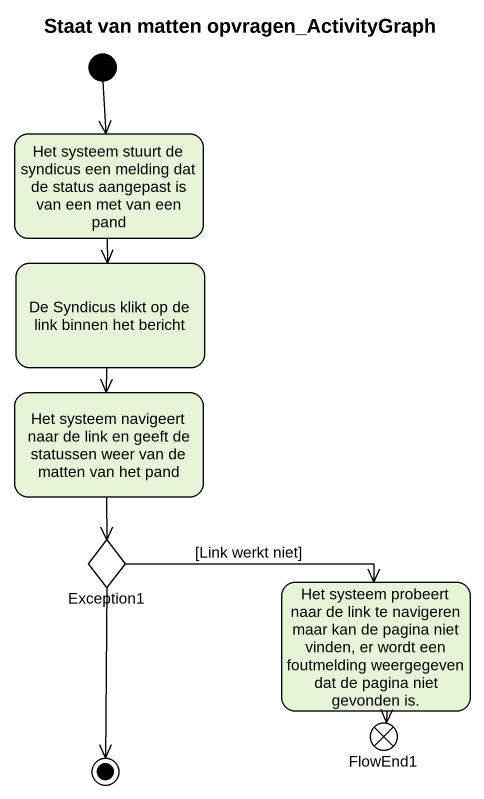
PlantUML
@startuml
title Staat van matten opvragen_ActivityGraph
hide empty description
state "Het systeem stuurt de syndicus een melding dat de status aangepast is van een met van een pand" as Het_systeem_stuurt_de
state "De Syndicus klikt op de link binnen het bericht" as De_Syndicus_klikt_op_de
state "Het systeem navigeert naar de link en geeft de statussen weer van de matten van het pand" as Het_systeem_navigeert_naar
state Exception1 <<choice>>
state "Het systeem probeert naar de link te navigeren maar kan de pagina niet vinden, er wordt een foutmelding weergegeven dat de pagina niet gevonden is." as Het_systeem_probeert_naar
state FlowEnd1 <<end>>
[*] --> Het_systeem_stuurt_de
Het_systeem_stuurt_de --> De_Syndicus_klikt_op_de
De_Syndicus_klikt_op_de --> Het_systeem_navigeert_naar
Het_systeem_navigeert_naar --> Exception1
Exception1 -right-> Het_systeem_probeert_naar : [Link werkt niet]
Het_systeem_probeert_naar --> FlowEnd1
Exception1 --> [*]
@enduml
